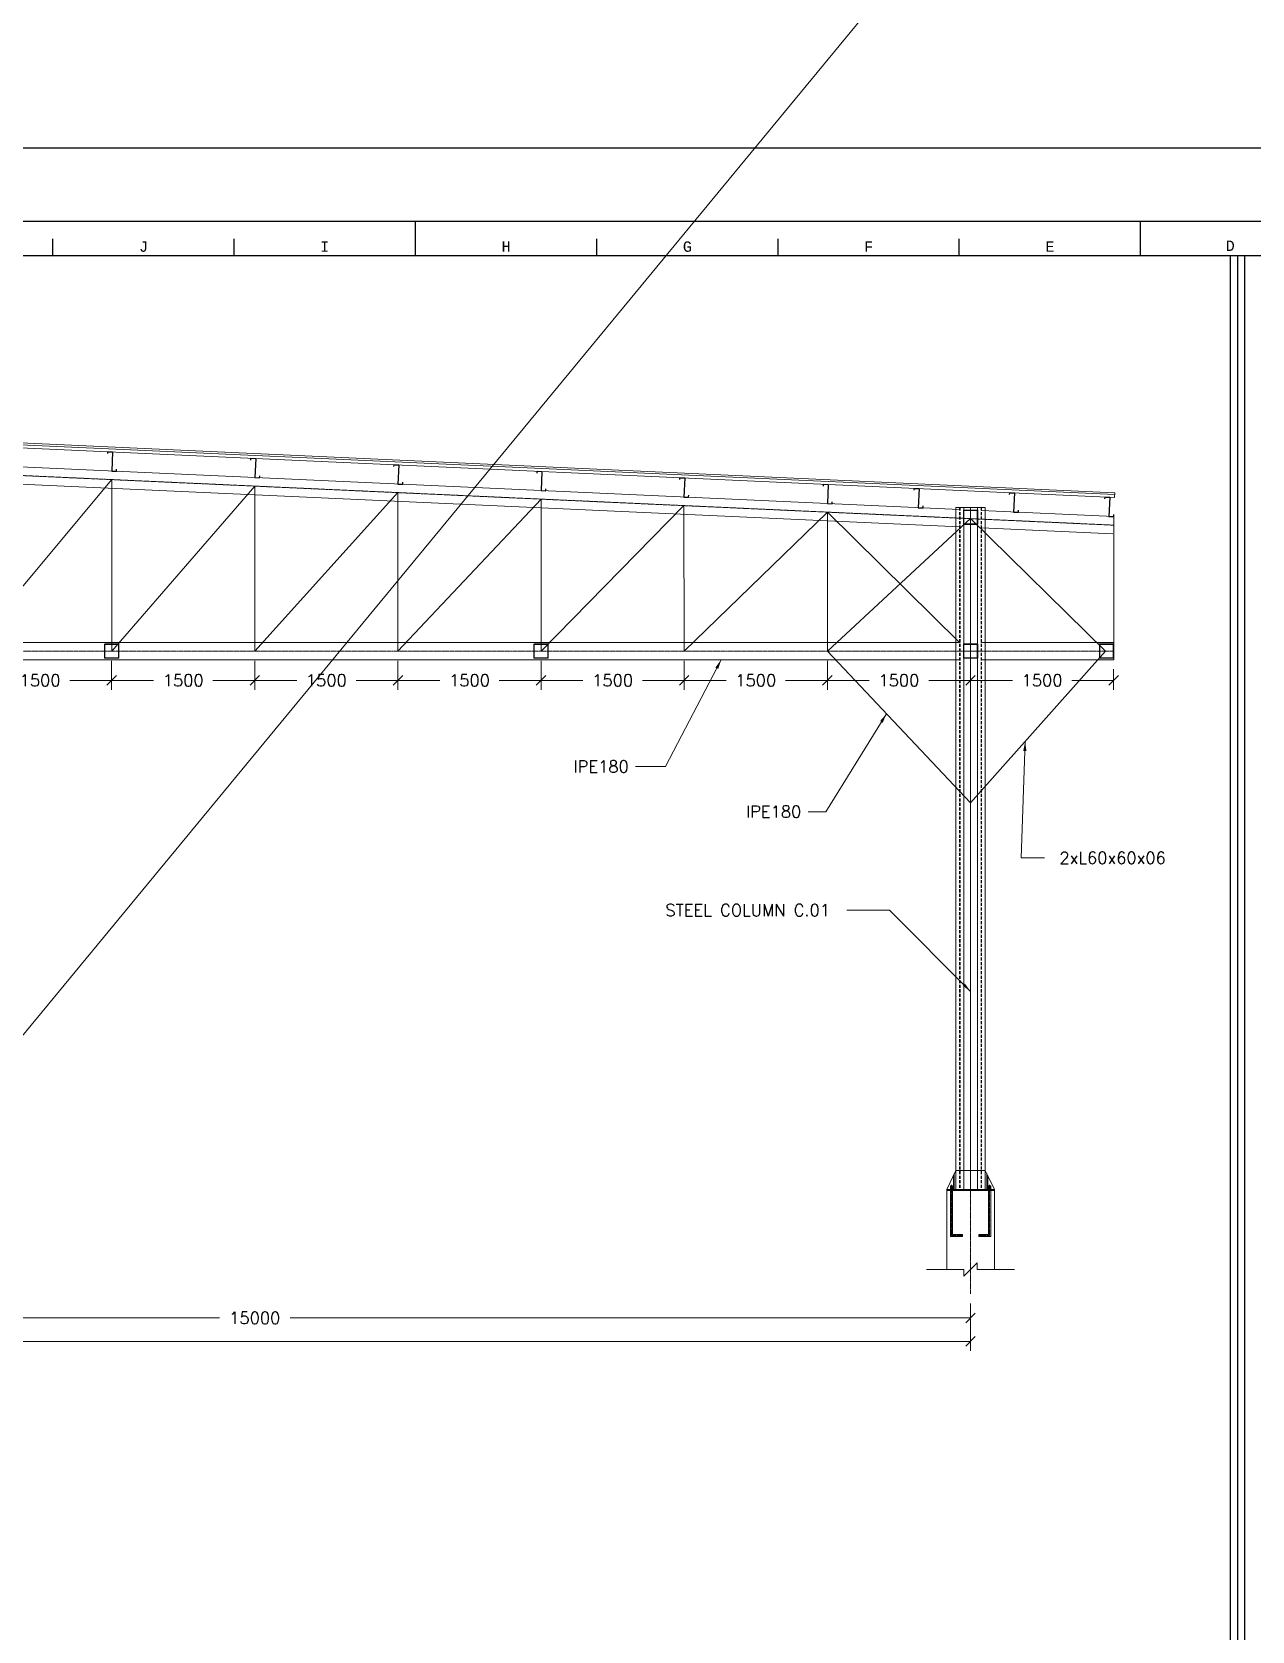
# Model space of a CAD drawing. Header units: millimetres. Extents: x -388065 to 2372687422, y -192755 to 667797.
# Drawn here: x 1439258 to 1452043, y 396562 to 413315 of the extents above; entities that cross this region are included whole.
import ezdxf

# ---------------------------------------------------------------- set-up
doc = ezdxf.new("R2010")
doc.units = ezdxf.units.MM
doc.linetypes.add('CENTER', pattern=[2, 1.25, -0.25, 0.25, -0.25])
doc.linetypes.add('HIDDEN2', pattern=[4.7625, 3.175, -1.5875])
doc.layers.add('Label', color=192, linetype='Continuous')
doc.layers.add('LOGO', color=250, linetype='Continuous')
for name, color, linetype, lineweight in [('STR-CL', 1, 'CENTER', 9), ('STR-CONC_IN_SEC', 7, 'Continuous', 15), ('STR-DIM', 1, 'Continuous', 9), ('STR-STEEL', 6, 'Continuous', 30), ('STR-STEEL_IN_SEC', 6, 'Continuous', 15), ('STR-STEEL_IN_SEC_HIDD', 6, 'HIDDEN2', 15), ('STR-TEXT', 7, 'Continuous', 9)]:
    doc.layers.add(name, color=color, linetype=linetype, lineweight=lineweight)
doc.styles.add('MINA_MM_X-SEC', font='romans.shx', dxfattribs={"height": 125})
doc.styles.add('STANDART', font='MONOTXT.shx')
doc.dimstyles.new('MINA_MM_X-SEC', dxfattribs={"dimtxt": 125, "dimasz": 100, "dimexe": 100, "dimexo": 100, "dimgap": 100, "dimtad": 0, "dimdec": 0, "dimzin": 0, "dimdsep": 46, "dimtxsty": 'MINA_MM_X-SEC', "dimblk": 'OBLIQUE', "dimcen": 0.09, "dimclrd": 256, "dimclre": 256, "dimclrt": 7, "dimadec": 0, "dimazin": 0, "dimtfac": 1, "dimtdec": 0, "dimtix": 1, "dimtofl": 0, "dimtmove": 0, "dimatfit": 0, "dimfxl": 1, "dimtolj": 1, "dimtzin": 0, "dimlwd": -1, "dimlwe": -1, "dimarcsym": 0})

# ---------------------------------------------------------------- blocks, each defined once
blk = doc.blocks.new('_OBLIQUE')
at = {"color": 0, "linetype": 'ByBlock'}
blk.add_line((-0.5, -0.5), (0.5, 0.5), dxfattribs=at)
blk = doc.blocks.new('*D1584')
at = {"layer": 'Defpoints', "color": 0, "ltscale": 10, "transparency": 16777216}
for p in [(1419093, 400094), (1449093, 400094), (1449093, 399596)]:
    blk.add_point(p, dxfattribs=at)
at = {"layer": 'STR-DIM', "ltscale": 10, "transparency": 16777216}
for p, q in [((1419093, 399994), (1419093, 399496)), ((1449093, 399994), (1449093, 399496)), ((1419093, 399596), (1433714, 399596)), ((1449093, 399596), (1434473, 399596))]:
    blk.add_line(p, q, dxfattribs=at)
at = {"layer": 'STR-DIM', "ltscale": 10, "transparency": 16777216, "xscale": 100, "yscale": 100, "zscale": 100, "rotation": 180}
blk.add_blockref('_OBLIQUE', (1419093, 399596), dxfattribs=at)
at = {"layer": 'STR-DIM', "ltscale": 10, "transparency": 16777216, "xscale": 100, "yscale": 100, "zscale": 100}
blk.add_blockref('_OBLIQUE', (1449093, 399596), dxfattribs=at)
at = {"layer": 'STR-DIM', "color": 7, "ltscale": 10, "transparency": 16777216, "insert": (1434093, 399596), "char_height": 125, "attachment_point": 5, "style": 'MINA_MM_X-SEC'}
blk.add_mtext('\\A1;30000', dxfattribs=at)
blk = doc.blocks.new('*D1440')
at = {"layer": 'Defpoints', "color": 0, "ltscale": 10, "transparency": 16777216}
for p in [(1449093, 406828), (1450593, 406738), (1449093, 406522)]:
    blk.add_point(p, dxfattribs=at)
at = {"layer": 'STR-DIM', "ltscale": 10, "transparency": 16777216}
for p, q in [((1449093, 406728), (1449093, 406422)), ((1450593, 406638), (1450593, 406422)), ((1449093, 406522), (1449532, 406522)), ((1450593, 406522), (1450155, 406522))]:
    blk.add_line(p, q, dxfattribs=at)
at = {"layer": 'STR-DIM', "ltscale": 10, "transparency": 16777216, "xscale": 100, "yscale": 100, "zscale": 100, "rotation": 180}
blk.add_blockref('_OBLIQUE', (1449093, 406522), dxfattribs=at)
at = {"layer": 'STR-DIM', "ltscale": 10, "transparency": 16777216, "xscale": 100, "yscale": 100, "zscale": 100}
blk.add_blockref('_OBLIQUE', (1450593, 406522), dxfattribs=at)
at = {"layer": 'STR-DIM', "color": 7, "ltscale": 10, "transparency": 16777216, "insert": (1449843, 406522), "char_height": 125, "attachment_point": 5, "style": 'MINA_MM_X-SEC'}
blk.add_mtext('\\A1;1500', dxfattribs=at)
blk = doc.blocks.new('*D1441')
at = {"layer": 'Defpoints', "color": 0, "ltscale": 10, "transparency": 16777216}
for p in [(1447593, 406828), (1449093, 406828), (1447593, 406522)]:
    blk.add_point(p, dxfattribs=at)
at = {"layer": 'STR-DIM', "ltscale": 10, "transparency": 16777216}
for p, q in [((1447593, 406728), (1447593, 406422)), ((1449093, 406728), (1449093, 406422)), ((1447593, 406522), (1448032, 406522)), ((1449093, 406522), (1448655, 406522))]:
    blk.add_line(p, q, dxfattribs=at)
at = {"layer": 'STR-DIM', "ltscale": 10, "transparency": 16777216, "xscale": 100, "yscale": 100, "zscale": 100, "rotation": 180}
blk.add_blockref('_OBLIQUE', (1447593, 406522), dxfattribs=at)
at = {"layer": 'STR-DIM', "ltscale": 10, "transparency": 16777216, "xscale": 100, "yscale": 100, "zscale": 100}
blk.add_blockref('_OBLIQUE', (1449093, 406522), dxfattribs=at)
at = {"layer": 'STR-DIM', "color": 7, "ltscale": 10, "transparency": 16777216, "insert": (1448343, 406522), "char_height": 125, "attachment_point": 5, "style": 'MINA_MM_X-SEC'}
blk.add_mtext('\\A1;1500', dxfattribs=at)
blk = doc.blocks.new('*D1442')
at = {"layer": 'Defpoints', "color": 0, "ltscale": 10, "transparency": 16777216}
for p in [(1444593, 406828), (1446093, 406828), (1444593, 406522)]:
    blk.add_point(p, dxfattribs=at)
at = {"layer": 'STR-DIM', "ltscale": 10, "transparency": 16777216}
for p, q in [((1444593, 406728), (1444593, 406422)), ((1446093, 406728), (1446093, 406422)), ((1444593, 406522), (1445032, 406522)), ((1446093, 406522), (1445655, 406522))]:
    blk.add_line(p, q, dxfattribs=at)
at = {"layer": 'STR-DIM', "ltscale": 10, "transparency": 16777216, "xscale": 100, "yscale": 100, "zscale": 100, "rotation": 180}
blk.add_blockref('_OBLIQUE', (1444593, 406522), dxfattribs=at)
at = {"layer": 'STR-DIM', "ltscale": 10, "transparency": 16777216, "xscale": 100, "yscale": 100, "zscale": 100}
blk.add_blockref('_OBLIQUE', (1446093, 406522), dxfattribs=at)
at = {"layer": 'STR-DIM', "color": 7, "ltscale": 10, "transparency": 16777216, "insert": (1445343, 406522), "char_height": 125, "attachment_point": 5, "style": 'MINA_MM_X-SEC'}
blk.add_mtext('\\A1;1500', dxfattribs=at)
blk = doc.blocks.new('*D1443')
at = {"layer": 'Defpoints', "color": 0, "ltscale": 10, "transparency": 16777216}
for p in [(1443093, 406828), (1444593, 406828), (1443093, 406522)]:
    blk.add_point(p, dxfattribs=at)
at = {"layer": 'STR-DIM', "ltscale": 10, "transparency": 16777216}
for p, q in [((1443093, 406728), (1443093, 406422)), ((1444593, 406728), (1444593, 406422)), ((1443093, 406522), (1443532, 406522)), ((1444593, 406522), (1444155, 406522))]:
    blk.add_line(p, q, dxfattribs=at)
at = {"layer": 'STR-DIM', "ltscale": 10, "transparency": 16777216, "xscale": 100, "yscale": 100, "zscale": 100, "rotation": 180}
blk.add_blockref('_OBLIQUE', (1443093, 406522), dxfattribs=at)
at = {"layer": 'STR-DIM', "ltscale": 10, "transparency": 16777216, "xscale": 100, "yscale": 100, "zscale": 100}
blk.add_blockref('_OBLIQUE', (1444593, 406522), dxfattribs=at)
at = {"layer": 'STR-DIM', "color": 7, "ltscale": 10, "transparency": 16777216, "insert": (1443843, 406522), "char_height": 125, "attachment_point": 5, "style": 'MINA_MM_X-SEC'}
blk.add_mtext('\\A1;1500', dxfattribs=at)
blk = doc.blocks.new('*D1444')
at = {"layer": 'Defpoints', "color": 0, "ltscale": 10, "transparency": 16777216}
for p in [(1441593, 406828), (1443093, 406828), (1441593, 406522)]:
    blk.add_point(p, dxfattribs=at)
at = {"layer": 'STR-DIM', "ltscale": 10, "transparency": 16777216}
for p, q in [((1441593, 406728), (1441593, 406422)), ((1443093, 406728), (1443093, 406422)), ((1441593, 406522), (1442032, 406522)), ((1443093, 406522), (1442655, 406522))]:
    blk.add_line(p, q, dxfattribs=at)
at = {"layer": 'STR-DIM', "ltscale": 10, "transparency": 16777216, "xscale": 100, "yscale": 100, "zscale": 100, "rotation": 180}
blk.add_blockref('_OBLIQUE', (1441593, 406522), dxfattribs=at)
at = {"layer": 'STR-DIM', "ltscale": 10, "transparency": 16777216, "xscale": 100, "yscale": 100, "zscale": 100}
blk.add_blockref('_OBLIQUE', (1443093, 406522), dxfattribs=at)
at = {"layer": 'STR-DIM', "color": 7, "ltscale": 10, "transparency": 16777216, "insert": (1442343, 406522), "char_height": 125, "attachment_point": 5, "style": 'MINA_MM_X-SEC'}
blk.add_mtext('\\A1;1500', dxfattribs=at)
blk = doc.blocks.new('*D1445')
at = {"layer": 'Defpoints', "color": 0, "ltscale": 10, "transparency": 16777216}
for p in [(1440093, 406828), (1441593, 406828), (1440093, 406522)]:
    blk.add_point(p, dxfattribs=at)
at = {"layer": 'STR-DIM', "ltscale": 10, "transparency": 16777216}
for p, q in [((1440093, 406728), (1440093, 406422)), ((1441593, 406728), (1441593, 406422)), ((1440093, 406522), (1440532, 406522)), ((1441593, 406522), (1441155, 406522))]:
    blk.add_line(p, q, dxfattribs=at)
at = {"layer": 'STR-DIM', "ltscale": 10, "transparency": 16777216, "xscale": 100, "yscale": 100, "zscale": 100, "rotation": 180}
blk.add_blockref('_OBLIQUE', (1440093, 406522), dxfattribs=at)
at = {"layer": 'STR-DIM', "ltscale": 10, "transparency": 16777216, "xscale": 100, "yscale": 100, "zscale": 100}
blk.add_blockref('_OBLIQUE', (1441593, 406522), dxfattribs=at)
at = {"layer": 'STR-DIM', "color": 7, "ltscale": 10, "transparency": 16777216, "insert": (1440843, 406522), "char_height": 125, "attachment_point": 5, "style": 'MINA_MM_X-SEC'}
blk.add_mtext('\\A1;1500', dxfattribs=at)
blk = doc.blocks.new('*D1446')
at = {"layer": 'Defpoints', "color": 0, "ltscale": 10, "transparency": 16777216}
for p in [(1438593, 406828), (1440093, 406828), (1438593, 406522)]:
    blk.add_point(p, dxfattribs=at)
at = {"layer": 'STR-DIM', "ltscale": 10, "transparency": 16777216}
for p, q in [((1438593, 406728), (1438593, 406422)), ((1440093, 406728), (1440093, 406422)), ((1438593, 406522), (1439032, 406522)), ((1440093, 406522), (1439655, 406522))]:
    blk.add_line(p, q, dxfattribs=at)
at = {"layer": 'STR-DIM', "ltscale": 10, "transparency": 16777216, "xscale": 100, "yscale": 100, "zscale": 100, "rotation": 180}
blk.add_blockref('_OBLIQUE', (1438593, 406522), dxfattribs=at)
at = {"layer": 'STR-DIM', "ltscale": 10, "transparency": 16777216, "xscale": 100, "yscale": 100, "zscale": 100}
blk.add_blockref('_OBLIQUE', (1440093, 406522), dxfattribs=at)
at = {"layer": 'STR-DIM', "color": 7, "ltscale": 10, "transparency": 16777216, "insert": (1439343, 406522), "char_height": 125, "attachment_point": 5, "style": 'MINA_MM_X-SEC'}
blk.add_mtext('\\A1;1500', dxfattribs=at)
blk = doc.blocks.new('*D1450')
at = {"layer": 'Defpoints', "color": 0, "ltscale": 10, "transparency": 16777216}
for p in [(1446093, 406828), (1447593, 406828), (1447593, 406522)]:
    blk.add_point(p, dxfattribs=at)
at = {"layer": 'STR-DIM', "ltscale": 10, "transparency": 16777216}
for p, q in [((1446093, 406728), (1446093, 406422)), ((1447593, 406728), (1447593, 406422)), ((1446093, 406522), (1446532, 406522)), ((1447593, 406522), (1447155, 406522))]:
    blk.add_line(p, q, dxfattribs=at)
at = {"layer": 'STR-DIM', "ltscale": 10, "transparency": 16777216, "xscale": 100, "yscale": 100, "zscale": 100, "rotation": 180}
blk.add_blockref('_OBLIQUE', (1446093, 406522), dxfattribs=at)
at = {"layer": 'STR-DIM', "ltscale": 10, "transparency": 16777216, "xscale": 100, "yscale": 100, "zscale": 100}
blk.add_blockref('_OBLIQUE', (1447593, 406522), dxfattribs=at)
at = {"layer": 'STR-DIM', "color": 7, "ltscale": 10, "transparency": 16777216, "insert": (1446843, 406522), "char_height": 125, "attachment_point": 5, "style": 'MINA_MM_X-SEC'}
blk.add_mtext('\\A1;1500', dxfattribs=at)
blk = doc.blocks.new('*D1452')
at = {"layer": 'Defpoints', "color": 0, "ltscale": 10, "transparency": 16777216}
for p in [(1434093, 406828), (1449093, 400094), (1434093, 399842)]:
    blk.add_point(p, dxfattribs=at)
at = {"layer": 'STR-DIM', "ltscale": 10, "transparency": 16777216}
for p, q in [((1434093, 406728), (1434093, 399742)), ((1449093, 399994), (1449093, 399742)), ((1434093, 399842), (1441223, 399842)), ((1449093, 399842), (1441964, 399842))]:
    blk.add_line(p, q, dxfattribs=at)
at = {"layer": 'STR-DIM', "ltscale": 10, "transparency": 16777216, "xscale": 100, "yscale": 100, "zscale": 100, "rotation": 180}
blk.add_blockref('_OBLIQUE', (1434093, 399842), dxfattribs=at)
at = {"layer": 'STR-DIM', "ltscale": 10, "transparency": 16777216, "xscale": 100, "yscale": 100, "zscale": 100}
blk.add_blockref('_OBLIQUE', (1449093, 399842), dxfattribs=at)
at = {"layer": 'STR-DIM', "color": 7, "ltscale": 10, "transparency": 16777216, "insert": (1441593, 399842), "char_height": 125, "attachment_point": 5, "style": 'MINA_MM_X-SEC'}
blk.add_mtext('\\A1;15000', dxfattribs=at)
blk = doc.blocks.new('LABLE')
at = {"layer": 'Label', "color": 7}
for p, q in [((80430, 56070), (0, 56070)), ((52253, 56070), (52253, 55391)), ((66480, 56070), (66480, 55391)), ((45139, 55730), (45139, 55391)), ((48696, 55730), (48696, 55391)), ((55809, 55730), (55809, 55391)), ((59366, 55730), (59366, 55391)), ((62923, 55730), (62923, 55391)), ((79751, 55391), (679, 55391)), ((68251, 679), (68251, 55391)), ((68531, 679), (68531, 55391))]:
    blk.add_line(p, q, dxfattribs=at)
at = {"layer": 'Label', "color": 7, "const_width": 30}
blk.add_lwpolyline([(68391, 679), (68391, 55391)], dxfattribs=at)
at = {"layer": 'Label', "color": 7, "style": 'STANDART', "width": 1}
for s, p in [('J', (46835, 55473)), ('I', (50391, 55473)), ('H', (53948, 55473)), ('G', (57505, 55473)), ('F', (61062, 55473)), ('E', (64619, 55473)), ('D', (68158, 55490))]:
    blk.add_text(s, height=203, dxfattribs=at).set_placement(p)

msp = doc.modelspace()

# ---------------------------------------------------------------- linework, layer by layer
at = {"layer": 'LOGO', "ltscale": 0.1}
msp.add_lwpolyline([(1459406.7465, 380353.5137), (1459406.7465, 412098.7654), (1414461.0282, 412098.7654), (1414461.0282, 380353.5137)], close=True, dxfattribs=at)
at = {"layer": 'STR-CL', "ltscale": 10}
for p, q in [((1450589.3089, 408147.9361), (1434093.3956, 408897.7504)), ((1449093.3956, 408333.0024), (1449093.3956, 400094.406)), ((1434093.3956, 406827.8433), (1450593.3956, 406827.8433)), ((1448893.3956, 400706.0378), (1448893.3956, 401237.0706)), ((1449293.3956, 400706.0378), (1449293.3956, 401237.0706)), ((1448893.3956, 400706.0378), (1449008.1424, 400706.0378)), ((1449293.3956, 400706.0378), (1449178.6488, 400706.0378))]:
    msp.add_line(p, q, dxfattribs=at)
at = {"layer": 'STR-CONC_IN_SEC', "ltscale": 10}
for points in [[(1448843.3956, 400349.7528), (1448843.3956, 401177.8433), (1449343.3956, 401177.8433), (1449343.3956, 400349.7528)], [(1448633.3956, 400349.7528), (1449023.3956, 400349.7528), (1449023.3956, 400279.7528), (1449163.3956, 400419.7528), (1449163.3956, 400349.7528), (1449553.3956, 400349.7528)]]:
    msp.add_lwpolyline(points, dxfattribs=at)
at = {"layer": 'STR-STEEL', "ltscale": 10}
for points in [[(1440051.6206, 408897.2007), (1440052.5287, 408917.1801), (1440102.4771, 408914.9097), (1440093.3956, 408715.116), (1440143.344, 408712.8456), (1440144.2522, 408732.825)], [(1441551.6206, 408829.0189), (1441552.5287, 408848.9983), (1441602.4771, 408846.7279), (1441593.3956, 408646.9342), (1441643.344, 408644.6638), (1441644.2522, 408664.6432)], [(1443051.6206, 408760.8371), (1443052.5287, 408780.8165), (1443102.4771, 408778.5461), (1443093.3956, 408578.7524), (1443143.344, 408576.482), (1443144.2522, 408596.4614)], [(1444551.6206, 408692.6553), (1444552.5287, 408712.6346), (1444602.4771, 408710.3643), (1444593.3956, 408510.5706), (1444643.344, 408508.3002), (1444644.2522, 408528.2795)], [(1446047.5339, 408624.6592), (1446048.442, 408644.6386), (1446098.3905, 408642.3682), (1446089.3089, 408442.5745), (1446139.2573, 408440.3041), (1446140.1655, 408460.2835)], [(1447551.6206, 408556.2916), (1447552.5287, 408576.271), (1447602.4771, 408574.0006), (1447593.3956, 408374.2069), (1447643.344, 408371.9365), (1447644.2522, 408391.9159)], [(1448503.7351, 408513.0137), (1448504.6432, 408532.9931), (1448554.5916, 408530.7227), (1448545.5101, 408330.929), (1448595.4585, 408328.6586), (1448596.3667, 408348.638)], [(1449502.7036, 408467.606), (1449503.6117, 408487.5854), (1449553.5602, 408485.315), (1449544.4786, 408285.5213), (1449594.4271, 408283.2509), (1449595.3352, 408303.2303)], [(1450501.6721, 408422.1984), (1450502.5803, 408442.1778), (1450552.5287, 408439.9074), (1450543.4472, 408240.1137), (1450593.3956, 408237.8433), (1450594.3038, 408257.8227)]]:
    msp.add_lwpolyline(points, dxfattribs=at)
at = {"layer": 'STR-STEEL_IN_SEC', "color": 7, "ltscale": 0.1}
msp.add_line((1584664.4846, 579101.4319), (1396989.2923, 351706.677), dxfattribs=at)
at = {"layer": 'STR-STEEL_IN_SEC', "ltscale": 10}
for p, q in [((1450604.7475, 408487.5854), (1434105.4381, 409237.554)), ((1450603.8394, 408467.606), (1434105.4381, 409217.5334)), ((1450602.4771, 408437.637), (1434105.4381, 409187.5024)), ((1448978.3956, 408311.2524), (1434093.3956, 408987.8433)), ((1448978.3956, 408131.0665), (1434093.3956, 408807.6574)), ((1438593.3956, 406827.8433), (1440093.3956, 408625.0231)), ((1440093.3956, 406827.8433), (1440093.3956, 408625.0231)), ((1440093.3956, 406827.8433), (1441593.3956, 408556.8413)), ((1441593.3956, 406827.8433), (1441593.3956, 408556.8413)), ((1441593.3956, 406827.8433), (1443093.3956, 408488.6594)), ((1443093.3956, 406827.8433), (1443093.3956, 408488.6594)), ((1450602.4771, 408437.637), (1450604.7475, 408487.5854)), ((1443093.3956, 406827.8433), (1444593.3956, 408420.4776)), ((1444593.3956, 406827.8433), (1444593.3956, 408420.4776)), ((1444593.3956, 406827.8433), (1446089.3089, 408352.4816)), ((1446093.3956, 406827.8433), (1446089.3089, 408352.4816)), ((1446093.3956, 406827.8433), (1447593.3956, 408284.2069)), ((1447593.3956, 406827.8433), (1447593.3956, 408284.2069)), ((1448978.3956, 406917.8433), (1447593.3956, 408284.114)), ((1448939.8956, 408333.0024), (1448939.8956, 401187.8433)), ((1448939.8956, 408333.0024), (1449246.8956, 408333.0024)), ((1449021.8956, 408333.0024), (1449021.8956, 401187.8433)), ((1449093.3956, 408333.0024), (1449093.3956, 401187.8433)), ((1449164.8956, 408333.0024), (1449164.8956, 401187.8433)), ((1450593.3956, 408237.8433), (1449208.3956, 408300.7978)), ((1449246.8956, 408333.0024), (1449246.8956, 401187.8433)), ((1449093.3956, 408215.9322), (1447593.3956, 406827.8433)), ((1449093.3956, 406737.8433), (1449093.3956, 408215.9322)), ((1449093.3956, 408215.9322), (1450507.3087, 406827.8433)), ((1450585.2222, 408058.0289), (1449208.3956, 408120.612)), ((1450593.3956, 406737.8433), (1450593.3956, 408237.8433)), ((1434093.3956, 406917.8433), (1448978.3956, 406917.8433)), ((1449093.3956, 405237.8433), (1447593.3956, 406827.8433)), ((1450507.3087, 406827.8433), (1449093.3956, 405237.8433)), ((1449208.3956, 406917.8433), (1450593.3956, 406917.8433)), ((1434093.3956, 406737.8433), (1448978.3956, 406737.8433)), ((1449208.3956, 406737.8433), (1450593.3956, 406737.8433)), ((1448939.8956, 401387.8433), (1448843.3956, 401187.8433)), ((1448913.3956, 401187.8433), (1448913.3956, 401332.921)), ((1448923.3956, 401187.8433), (1448923.3956, 401353.6464)), ((1449246.8956, 401387.8433), (1448939.8956, 401387.8433)), ((1449246.8956, 401387.8433), (1449343.3956, 401187.8433)), ((1449263.3956, 401187.8433), (1449263.3956, 401353.6464)), ((1449273.3956, 401187.8433), (1449273.3956, 401332.921)), ((1449343.3956, 401187.8433), (1448843.3956, 401187.8433)), ((1448904.3956, 401223.8433), (1448882.3956, 401225.8433)), ((1448904.3956, 401225.8196), (1448882.3956, 401225.8433)), ((1448882.3956, 400695.0378), (1448882.3956, 401225.8196)), ((1448904.3956, 401221.8433), (1448882.3956, 401223.8433)), ((1448904.3956, 401219.8433), (1448882.3956, 401221.8433)), ((1448904.3956, 401217.8433), (1448882.3956, 401219.8433)), ((1448904.3956, 401215.8433), (1448882.3956, 401217.8433)), ((1448904.3956, 401213.8433), (1448882.3956, 401215.8433)), ((1448904.3956, 401211.8433), (1448882.3956, 401213.8433)), ((1448904.3956, 401209.8433), (1448882.3956, 401211.8433)), ((1448904.3956, 401207.8433), (1448882.3956, 401209.8433)), ((1448904.3956, 401205.8433), (1448882.3956, 401207.8433)), ((1448904.3956, 401203.8433), (1448882.3956, 401205.8433)), ((1448904.3956, 401201.8433), (1448882.3956, 401203.8433)), ((1448904.3956, 401199.8433), (1448882.3956, 401201.8433)), ((1448904.3956, 401197.8433), (1448882.3956, 401199.8433)), ((1448904.3956, 401195.8433), (1448882.3956, 401197.8433)), ((1448904.3956, 401193.8433), (1448882.3956, 401195.8433)), ((1448904.3956, 401191.8433), (1448882.3956, 401193.8433)), ((1448904.3956, 401189.8433), (1448882.3956, 401191.8433)), ((1448904.3956, 401187.8433), (1448882.3956, 401189.8433)), ((1448904.3956, 400717.0378), (1448904.3956, 401225.8196)), ((1449246.8956, 401187.8433), (1448939.8956, 401187.8433)), ((1449282.3956, 401223.8433), (1449304.3956, 401225.8433)), ((1449282.3956, 401225.8196), (1449304.3956, 401225.8433)), ((1449282.3956, 400717.0378), (1449282.3956, 401225.8196)), ((1449282.3956, 401221.8433), (1449304.3956, 401223.8433)), ((1449282.3956, 401219.8433), (1449304.3956, 401221.8433)), ((1449282.3956, 401217.8433), (1449304.3956, 401219.8433)), ((1449282.3956, 401215.8433), (1449304.3956, 401217.8433)), ((1449282.3956, 401213.8433), (1449304.3956, 401215.8433)), ((1449282.3956, 401211.8433), (1449304.3956, 401213.8433)), ((1449282.3956, 401209.8433), (1449304.3956, 401211.8433)), ((1449282.3956, 401207.8433), (1449304.3956, 401209.8433)), ((1449282.3956, 401205.8433), (1449304.3956, 401207.8433)), ((1449282.3956, 401203.8433), (1449304.3956, 401205.8433)), ((1449282.3956, 401201.8433), (1449304.3956, 401203.8433)), ((1449282.3956, 401199.8433), (1449304.3956, 401201.8433)), ((1449282.3956, 401197.8433), (1449304.3956, 401199.8433)), ((1449282.3956, 401195.8433), (1449304.3956, 401197.8433)), ((1449282.3956, 401193.8433), (1449304.3956, 401195.8433)), ((1449282.3956, 401191.8433), (1449304.3956, 401193.8433)), ((1449282.3956, 401189.8433), (1449304.3956, 401191.8433)), ((1449282.3956, 401187.8433), (1449304.3956, 401189.8433)), ((1449304.3956, 400695.0378), (1449304.3956, 401225.8196)), ((1448882.3956, 400695.0378), (1449008.1424, 400695.0378)), ((1448904.3956, 400717.0378), (1449008.1424, 400717.0378)), ((1449008.1424, 400695.0378), (1449008.1424, 400717.0378)), ((1449282.3956, 400717.0378), (1449178.6488, 400717.0378)), ((1449178.6488, 400695.0378), (1449178.6488, 400717.0378)), ((1449304.3956, 400695.0378), (1449178.6488, 400695.0378))]:
    msp.add_line(p, q, dxfattribs=at)
for points in [[(1449165.3956, 408306.373), (1449021.3956, 408306.373, 0.4142135624), (1449018.3956, 408303.373), (1449018.3956, 408159.373, 0.4142135624), (1449021.3956, 408156.373), (1449165.3956, 408156.373, 0.4142135624), (1449168.3956, 408159.373), (1449168.3956, 408303.373, 0.4142135624)], [(1449161.3956, 408302.373), (1449025.3956, 408302.373, 0.4142135624), (1449022.3956, 408299.373), (1449022.3956, 408163.373, 0.4142135624), (1449025.3956, 408160.373), (1449161.3956, 408160.373, 0.4142135624), (1449164.3956, 408163.373), (1449164.3956, 408299.373, 0.4142135624)], [(1440165.3956, 406902.8433), (1440021.3956, 406902.8433, 0.4142135624), (1440018.3956, 406899.8433), (1440018.3956, 406755.8433, 0.4142135624), (1440021.3956, 406752.8433), (1440165.3956, 406752.8433, 0.4142135624), (1440168.3956, 406755.8433), (1440168.3956, 406899.8433, 0.4142135624)], [(1440161.3956, 406898.8433), (1440025.3956, 406898.8433, 0.4142135624), (1440022.3956, 406895.8433), (1440022.3956, 406759.8433, 0.4142135624), (1440025.3956, 406756.8433), (1440161.3956, 406756.8433, 0.4142135624), (1440164.3956, 406759.8433), (1440164.3956, 406895.8433, 0.4142135624)], [(1444665.3956, 406902.8433), (1444521.3956, 406902.8433, 0.4142135624), (1444518.3956, 406899.8433), (1444518.3956, 406755.8433, 0.4142135624), (1444521.3956, 406752.8433), (1444665.3956, 406752.8433, 0.4142135624), (1444668.3956, 406755.8433), (1444668.3956, 406899.8433, 0.4142135624)], [(1444661.3956, 406898.8433), (1444525.3956, 406898.8433, 0.4142135624), (1444522.3956, 406895.8433), (1444522.3956, 406759.8433, 0.4142135624), (1444525.3956, 406756.8433), (1444661.3956, 406756.8433, 0.4142135624), (1444664.3956, 406759.8433), (1444664.3956, 406895.8433, 0.4142135624)], [(1449165.3956, 406902.8433), (1449021.3956, 406902.8433, 0.4142135624), (1449018.3956, 406899.8433), (1449018.3956, 406755.8433, 0.4142135624), (1449021.3956, 406752.8433), (1449165.3956, 406752.8433, 0.4142135624), (1449168.3956, 406755.8433), (1449168.3956, 406899.8433, 0.4142135624)], [(1449161.3956, 406898.8433), (1449025.3956, 406898.8433, 0.4142135624), (1449022.3956, 406895.8433), (1449022.3956, 406759.8433, 0.4142135624), (1449025.3956, 406756.8433), (1449161.3956, 406756.8433, 0.4142135624), (1449164.3956, 406759.8433), (1449164.3956, 406895.8433, 0.4142135624)], [(1450590.3956, 406902.8433), (1450446.3956, 406902.8433, 0.4142135624), (1450443.3956, 406899.8433), (1450443.3956, 406755.8433, 0.4142135624), (1450446.3956, 406752.8433), (1450590.3956, 406752.8433, 0.4142135624), (1450593.3956, 406755.8433), (1450593.3956, 406899.8433, 0.4142135624)], [(1450586.3956, 406898.8433), (1450450.3956, 406898.8433, 0.4142135624), (1450447.3956, 406895.8433), (1450447.3956, 406759.8433, 0.4142135624), (1450450.3956, 406756.8433), (1450586.3956, 406756.8433, 0.4142135624), (1450589.3956, 406759.8433), (1450589.3956, 406895.8433, 0.4142135624)]]:
    msp.add_lwpolyline(points, format="xyb", close=True, dxfattribs=at)
msp.add_lwpolyline([(1449343.3956, 401187.8433), (1448843.3956, 401187.8433), (1448843.3956, 401177.8433), (1449343.3956, 401177.8433)], close=True, dxfattribs=at)
at = {"layer": 'STR-STEEL_IN_SEC_HIDD', "ltscale": 10}
for p, q in [((1448978.3956, 408333.0024), (1448978.3956, 401187.8433)), ((1448983.3956, 408333.0024), (1448983.3956, 401187.8433)), ((1449203.3956, 408333.0024), (1449203.3956, 401187.8433)), ((1449208.3956, 408333.0024), (1449208.3956, 401187.8433))]:
    msp.add_line(p, q, dxfattribs=at)

# ---------------------------------------------------------------- block references
at = {"xscale": 0.5340412222186743, "yscale": 0.5340412222186743, "zscale": 0.5340412222186743}
msp.add_blockref('LABLE', (1415368.8983, 381386.9787), dxfattribs=at)

# ---------------------------------------------------------------- texts
at = {"layer": 'STR-TEXT', "color": 7, "ltscale": 10, "char_height": 125, "attachment_point": 5, "style": 'MINA_MM_X-SEC'}
for s, insert in [('\\A1;IPE180', (1445222.6615, 405618.5292)), ('\\A1;IPE180', (1447030.9475, 405146.2857)), ('\\A1;STEEL COLUMN C.01', (1446758.2497, 404113.684))]:
    msp.add_mtext(s, dxfattribs=dict(at, insert=insert))
at = {"layer": 'STR-TEXT', "color": 7, "ltscale": 10, "insert": (1450582.0461, 404661.9487), "char_height": 125, "width": 1221.488095, "attachment_point": 5, "style": 'MINA_MM_X-SEC'}
msp.add_mtext('\\A1;2xL60x60x06', dxfattribs=at)

# ---------------------------------------------------------------- dimensions: what is measured, and where the dimension line sits
at = {"layer": 'STR-DIM', "ltscale": 10}
for base, p1, p2, picture, middle in [((1434093.3956, 399842.4188), (1449093.3956, 400094.406), (1434093.3956, 406827.8433), '*D1452', (1441593.3956, 399842.4188)), ((1449093.3956, 406522.408), (1450593.3956, 406737.8433), (1449093.3956, 406827.8433), '*D1440', (1449843.3956, 406522.408))]:
    dim = msp.add_linear_dim(base=base, p1=p1, p2=p2, angle=180, dimstyle='MINA_MM_X-SEC', dxfattribs=at)
    dim.commit()
    dim.dimension.update_dxf_attribs({"geometry": picture, "text_midpoint": middle})
for base, p1, p2, picture, middle in [((1438593.3956, 406522.408), (1440093.3956, 406827.8433), (1438593.3956, 406827.8433), '*D1446', (1439343.3956, 406522.408)), ((1440093.3956, 406522.408), (1441593.3956, 406827.8433), (1440093.3956, 406827.8433), '*D1445', (1440843.3956, 406522.408)), ((1441593.3956, 406522.408), (1443093.3956, 406827.8433), (1441593.3956, 406827.8433), '*D1444', (1442343.3956, 406522.408)), ((1443093.3956, 406522.408), (1444593.3956, 406827.8433), (1443093.3956, 406827.8433), '*D1443', (1443843.3956, 406522.408)), ((1444593.3956, 406522.408), (1446093.3956, 406827.8433), (1444593.3956, 406827.8433), '*D1442', (1445343.3956, 406522.408)), ((1447593.3956, 406522.408), (1449093.3956, 406827.8433), (1447593.3956, 406827.8433), '*D1441', (1448343.3956, 406522.408))]:
    dim = msp.add_linear_dim(base=base, p1=p1, p2=p2, angle=180, dimstyle='MINA_MM_X-SEC', override={"dimtmove": 1}, dxfattribs=at)
    dim.commit()
    dim.dimension.update_dxf_attribs({"geometry": picture, "text_midpoint": middle})
dim = msp.add_linear_dim(base=(1447593.3956, 406522.408), p1=(1446093.3956, 406827.8433), p2=(1447593.3956, 406827.8433), dimstyle='MINA_MM_X-SEC', override={"dimtmove": 1}, dxfattribs=at)
dim.commit()
dim.dimension.update_dxf_attribs({"geometry": '*D1450', "text_midpoint": (1446843.3956, 406522.408)})
dim = msp.add_linear_dim(base=(1449093.3956, 399596.277), p1=(1419093.3956, 400094.406), p2=(1449093.3956, 400094.406), dimstyle='MINA_MM_X-SEC', dxfattribs=at)
dim.commit()
dim.dimension.update_dxf_attribs({"geometry": '*D1584', "text_midpoint": (1434093.3956, 399596.277)})

# ---------------------------------------------------------------- leaders
for points in [[(1446480.6002, 406737.8433), (1445898.2086, 405618.012), (1445583.5782, 405618.012)], [(1448212.2418, 406171.8663), (1447576.7648, 405145.7684), (1447391.8642, 405145.7684)], [(1449666.0726, 405881.8407), (1449622.3252, 404661.4314), (1449867.0085, 404661.4314)], [(1449093.3956, 403263.0425), (1448243.2714, 404113.1667), (1447798.7539, 404113.1667)]]:
    msp.add_leader(points, dimstyle='MINA_MM_X-SEC', override={"dimtmove": 1}, dxfattribs=at)

doc.saveas('drawing.dxf')
